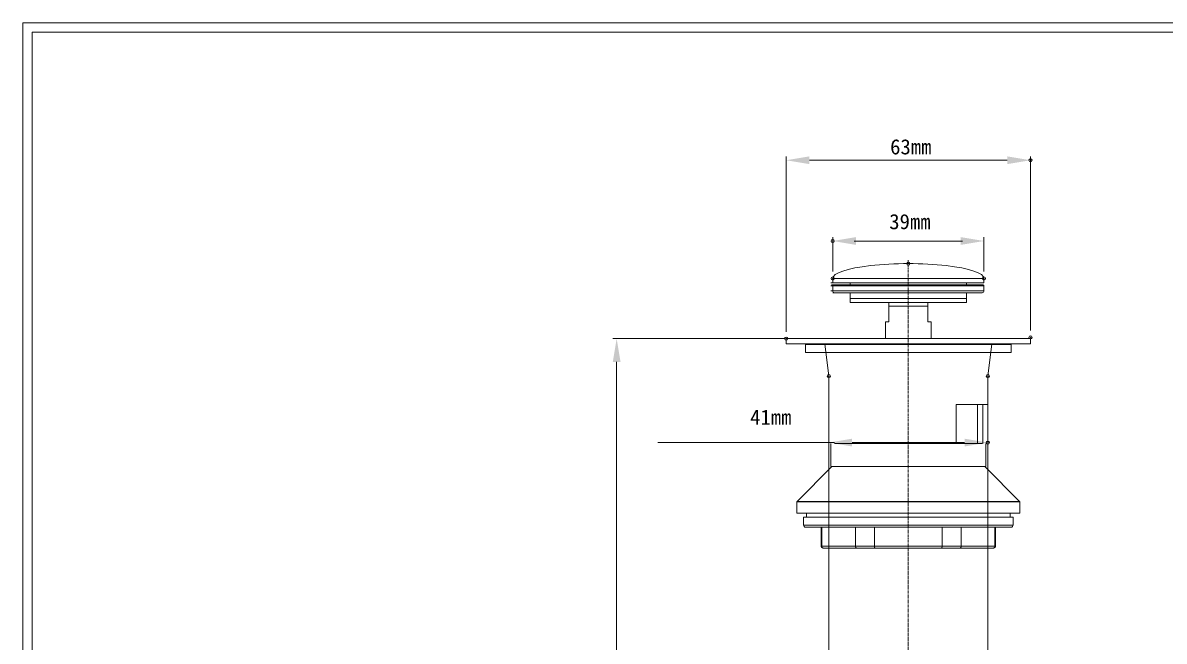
# Model space of a CAD drawing. Units: millimetres, scale not verified. Extents: x -230 to 230, y -159 to 159.
# Drawn here: x -230.3 to 63.9, y 0 to 159.4 of the extents above; entities that cross this region are included whole.
import ezdxf
from ezdxf.enums import TextEntityAlignment as Align

# ---------------------------------------------------------------- set-up
doc = ezdxf.new("R2010")
doc.units = ezdxf.units.MM
doc.header["$LTSCALE"] = 2
doc.header["$PDMODE"] = 32
doc.header["$PDSIZE"] = 0.8
doc.linetypes.add('USER1', pattern=[0.6, 0.375, -0.075, 0.075, -0.075])
doc.layers.add('0-0_0', color=7, linetype='Continuous', lineweight=18)
doc.styles.add('ＭＳ ゴシック', font='')
doc.styles.get('ＭＳ ゴシック').set_extended_font_data('MS Gothic')

msp = doc.modelspace()

# ---------------------------------------------------------------- linework, layer by layer
at = {"layer": '0-0_0'}
for p, q in [((-230.34, 159.422), (230.372, 159.422)), ((-230.34, -159.406), (-230.34, 159.422)), ((-227.905, 156.986), (227.936, 156.986)), ((-227.905, -156.97), (-227.905, 156.986)), ((-21.56, 93.349), (-21.56, 92.349)), ((-21.56, 90.349), (-21.56, 91.649)), ((-20.06, 92.349), (15.94, 92.349)), ((-20.06, 91.649), (15.94, 91.649)), ((-19.86, 91.849), (15.74, 91.849)), ((-17.06, 91.849), (-17.06, 92.349)), ((12.94, 91.849), (12.94, 92.349)), ((17.44, 93.349), (17.44, 92.349)), ((17.44, 90.349), (17.44, 91.649)), ((-20.06, 90.349), (15.94, 90.349)), ((-19.56, 89.849), (15.44, 89.849)), ((-17.06, 87.349), (-17.06, 89.849)), ((-17.06, 88.349), (-17.06, 87.349)), ((-15.06, 88.349), (10.94, 88.349)), ((-15.06, 88.349), (10.94, 88.349)), ((12.94, 88.349), (12.94, 89.849)), ((12.94, 88.349), (12.94, 87.349)), ((-17.06, 87.349), (12.94, 87.349)), ((-7.06, 82.349), (-7.06, 87.344)), ((2.94, 86.349), (-7.06, 86.349)), ((2.94, 82.349), (2.94, 87.344)), ((-7.96, 82.349), (-7.06, 82.349)), ((-7.96, 77.999), (-7.96, 82.349)), ((2.94, 82.349), (3.84, 82.349)), ((3.84, 77.999), (3.84, 82.349)), ((-33.56, 77.999), (29.44, 77.999)), ((-33.56, 76.699), (-33.56, 77.999)), ((-33.56, 76.699), (29.44, 76.699)), ((29.44, 76.699), (29.44, 77.999)), ((-28.56, 76.471), (24.44, 76.471)), ((-28.56, 74.471), (24.44, 74.471)), ((-22.56, 60.999), (-22.56, 68.371)), ((-22.56, 60.999), (-22.56, 68.371)), ((18.44, 60.999), (18.44, 68.371)), ((10.313, 60.999), (18.44, 60.999)), ((10.313, 50.999), (10.313, 60.999)), ((15.742, 50.999), (15.742, 60.999)), ((17.139, 50.999), (17.139, 60.999)), ((-22.56, 44.999), (-22.56, 50.999)), ((-22.56, 44.999), (-22.56, 50.999)), ((16.94, 50.999), (-21.06, 50.999)), ((18.44, 44.999), (18.44, 50.999)), ((-30.752, 36.058), (-21.81, 44.999)), ((-21.81, 44.999), (17.69, 44.999)), ((26.631, 36.058), (17.69, 44.999)), ((26.69, 35.916), (-30.81, 35.916)), ((-30.81, 32.999), (-30.81, 35.916)), ((26.631, 36.058), (-30.752, 36.058)), ((26.69, 32.999), (26.69, 35.916)), ((-30.81, 32.999), (26.69, 32.999)), ((-28.31, 31.999), (-28.31, 32.999)), ((24.19, 31.999), (24.19, 32.999)), ((-29.06, 31.999), (24.94, 31.999)), ((-29.06, 29.899), (24.94, 29.899)), ((-28.56, 29.399), (24.44, 29.399)), ((-24.56, 29.399), (-24.56, 24.499)), ((-24.38, 24.499), (-24.38, 29.399)), ((-15.68, 24.499), (-15.68, 29.399)), ((-10.76, 24.499), (-10.76, 29.399)), ((6.64, 24.499), (6.64, 29.399)), ((11.56, 24.499), (11.56, 29.399)), ((20.26, 24.499), (20.26, 29.399)), ((20.44, 29.399), (20.44, 24.499)), ((-24.56, 24.499), (20.44, 24.499)), ((19.94, 23.999), (-24.06, 23.999))]:
    msp.add_line(p, q, dxfattribs=at)
at = {"layer": '0-0_0', "color": 3}
for p, q in [((-33.56, 79.799), (-33.56, 124.992)), ((-26.06, 123.992), (21.94, 123.992)), ((29.44, 80.128), (29.44, 124.992)), ((-21.56, 95.306), (-21.56, 104.17)), ((9.94, 103.17), (-14.06, 103.17)), ((17.44, 95.306), (17.44, 104.17)), ((-33.86, 77.999), (-78.251, 77.999)), ((-77.251, 71.999), (-77.251, -95.8)), ((-21.06, 51.204), (-66.66, 51.204)), ((10.94, 51.204), (-15.06, 51.204))]:
    msp.add_line(p, q, dxfattribs=at)
at = {"layer": '0-0_0', "color": 3, "lineweight": 20}
for p, q in [((-26.06, 123.992), (-27.56, 123.992)), ((21.94, 123.992), (23.44, 123.992)), ((-14.06, 103.17), (-16.06, 103.17)), ((9.94, 103.17), (11.94, 103.17)), ((-15.06, 51.204), (-16.56, 51.204)), ((10.94, 51.204), (12.44, 51.204))]:
    msp.add_line(p, q, dxfattribs=at)
at = {"layer": '0-0_0', "color": 1, "linetype": 'USER1'}
msp.add_line((-2.06, -104.096), (-2.06, 98.341), dxfattribs=at)
at = {"layer": '0-0_0', "lineweight": 15}
for p, q in [((-20.06, 92.349), (-22.06, 92.349)), ((-20.06, 91.649), (-22.06, 91.649)), ((-19.86, 91.849), (-21.86, 91.849)), ((-21.56, 93.506), (17.44, 93.506)), ((15.24, 91.849), (17.24, 91.849)), ((15.44, 92.349), (17.44, 92.349)), ((15.44, 91.649), (17.44, 91.649)), ((-20.06, 90.349), (-22.06, 90.349)), ((-19.56, 89.849), (-21.56, 89.849)), ((-15.06, 88.349), (-17.06, 88.349)), ((10.94, 88.349), (12.94, 88.349)), ((14.94, 89.849), (16.94, 89.849)), ((15.44, 90.349), (17.44, 90.349)), ((-23.56, 76.699), (-22.56, 68.371)), ((19.44, 76.699), (18.44, 68.371)), ((-28.56, 76.471), (-28.56, 74.471)), ((24.44, 76.471), (24.44, 74.471)), ((-22.56, 66.571), (-22.56, 50.204)), ((18.44, 66.571), (18.44, 50.204)), ((-22.06, 50.999), (-22.06, 44.999)), ((17.94, 50.999), (17.94, 44.999)), ((-22.56, 44.999), (-22.56, 4.62)), ((18.44, 44.999), (18.44, 7.324)), ((-28.31, 32.999), (24.19, 32.999)), ((18.44, 7.324), (18.44, -5.201)), ((-22.56, 4.62), (-22.56, -5.201))]:
    msp.add_line(p, q, dxfattribs=at)
at = {"layer": '0-0_0'}
for points in [[(-29.06, 31.999), (-29.06, 29.899), (-29.06, 31.999)], [(24.94, 31.999), (24.94, 29.899), (24.94, 31.999)], [(-24.38, 24.499), (-24.38, 24.481), (-24.379, 24.463), (-24.377, 24.445), (-24.375, 24.427), (-24.372, 24.409), (-24.368, 24.391), (-24.364, 24.374), (-24.36, 24.356), (-24.354, 24.338), (-24.348, 24.321), (-24.342, 24.304), (-24.334, 24.287), (-24.326, 24.271), (-24.318, 24.254), (-24.309, 24.238), (-24.299, 24.223), (-24.289, 24.207), (-24.278, 24.193), (-24.267, 24.178), (-24.255, 24.164), (-24.243, 24.151), (-24.23, 24.137), (-24.217, 24.125), (-24.203, 24.113), (-24.189, 24.101), (-24.174, 24.09), (-24.159, 24.08), (-24.144, 24.07), (-24.128, 24.061), (-24.112, 24.052), (-24.096, 24.044), (-24.08, 24.037)], [(-24.055, 24.027), (-24.049, 24.025), (-24.042, 24.023), (-24.036, 24.021), (-24.029, 24.019), (-24.023, 24.017), (-24.016, 24.015), (-24.01, 24.013), (-24.003, 24.012), (-23.997, 24.01), (-23.99, 24.009), (-23.983, 24.008), (-23.977, 24.006), (-23.97, 24.005), (-23.964, 24.004), (-23.957, 24.003), (-23.95, 24.002), (-23.943, 24.002), (-23.937, 24.001), (-23.93, 24.001), (-23.923, 24), (-23.917, 24), (-23.91, 23.999), (-23.903, 23.999), (-23.896, 23.999)], [(-15.68, 24.499), (-15.68, 24.485), (-15.68, 24.47), (-15.679, 24.456), (-15.678, 24.442), (-15.676, 24.427), (-15.674, 24.413), (-15.672, 24.399), (-15.67, 24.384), (-15.667, 24.37), (-15.664, 24.356), (-15.661, 24.342), (-15.657, 24.328), (-15.653, 24.314), (-15.649, 24.3), (-15.644, 24.286), (-15.639, 24.273), (-15.633, 24.259), (-15.628, 24.246), (-15.621, 24.233), (-15.615, 24.22), (-15.608, 24.207), (-15.601, 24.195), (-15.593, 24.182), (-15.586, 24.17), (-15.577, 24.158), (-15.569, 24.147), (-15.56, 24.135), (-15.55, 24.124), (-15.541, 24.113), (-15.531, 24.103), (-15.52, 24.093), (-15.51, 24.083), (-15.498, 24.074), (-15.487, 24.065), (-15.475, 24.056), (-15.463, 24.048), (-15.451, 24.041), (-15.438, 24.034), (-15.425, 24.028)], [(-15.425, 24.028), (-15.411, 24.022), (-15.397, 24.017), (-15.384, 24.012), (-15.369, 24.008), (-15.355, 24.005), (-15.341, 24.003), (-15.327, 24.001), (-15.312, 24), (-15.298, 23.999)], [(-10.76, 24.499), (-10.76, 24.49), (-10.76, 24.481), (-10.76, 24.471), (-10.76, 24.462), (-10.759, 24.453), (-10.759, 24.443), (-10.759, 24.434), (-10.759, 24.425), (-10.758, 24.415), (-10.758, 24.406), (-10.758, 24.396), (-10.757, 24.387), (-10.757, 24.378), (-10.756, 24.368), (-10.756, 24.359), (-10.755, 24.35), (-10.755, 24.341), (-10.754, 24.331), (-10.753, 24.322), (-10.753, 24.313), (-10.752, 24.303), (-10.751, 24.294), (-10.75, 24.285), (-10.749, 24.275), (-10.748, 24.266), (-10.747, 24.257), (-10.746, 24.248), (-10.745, 24.238), (-10.744, 24.229), (-10.743, 24.22), (-10.742, 24.211), (-10.74, 24.201), (-10.739, 24.192), (-10.737, 24.183), (-10.736, 24.174), (-10.734, 24.164), (-10.732, 24.155), (-10.73, 24.146), (-10.729, 24.137)], [(-10.729, 24.137), (-10.727, 24.128), (-10.724, 24.118), (-10.722, 24.109), (-10.72, 24.1), (-10.717, 24.091), (-10.715, 24.082), (-10.712, 24.074), (-10.709, 24.065), (-10.706, 24.057), (-10.702, 24.048), (-10.698, 24.039), (-10.694, 24.03), (-10.688, 24.021), (-10.682, 24.012), (-10.675, 24.006), (-10.668, 24.001), (-10.659, 23.999)], [(6.608, 24.137), (6.606, 24.128), (6.604, 24.118), (6.602, 24.109), (6.6, 24.1), (6.597, 24.091), (6.595, 24.082), (6.592, 24.074), (6.589, 24.065), (6.586, 24.057), (6.582, 24.048), (6.578, 24.039), (6.574, 24.03), (6.568, 24.021), (6.562, 24.012), (6.555, 24.006), (6.547, 24.001), (6.539, 23.999)], [(6.64, 24.499), (6.64, 24.49), (6.64, 24.481), (6.64, 24.471), (6.639, 24.462), (6.639, 24.453), (6.639, 24.443), (6.639, 24.434), (6.639, 24.425), (6.638, 24.415), (6.638, 24.406), (6.638, 24.396), (6.637, 24.387), (6.637, 24.378), (6.636, 24.368), (6.636, 24.359), (6.635, 24.35), (6.635, 24.341), (6.634, 24.331), (6.633, 24.322), (6.632, 24.313), (6.632, 24.303), (6.631, 24.294), (6.63, 24.285), (6.629, 24.275), (6.628, 24.266), (6.627, 24.257), (6.626, 24.248), (6.625, 24.238), (6.624, 24.229), (6.623, 24.22), (6.622, 24.211), (6.62, 24.201), (6.619, 24.192), (6.617, 24.183), (6.616, 24.174), (6.614, 24.164), (6.612, 24.155), (6.61, 24.146), (6.608, 24.137)], [(11.304, 24.028), (11.291, 24.022), (11.277, 24.017), (11.263, 24.012), (11.249, 24.008), (11.235, 24.005), (11.221, 24.003), (11.206, 24.001), (11.192, 24), (11.178, 23.999)], [(11.56, 24.499), (11.56, 24.485), (11.559, 24.47), (11.559, 24.456), (11.557, 24.442), (11.556, 24.427), (11.554, 24.413), (11.552, 24.399), (11.55, 24.384), (11.547, 24.37), (11.544, 24.356), (11.541, 24.342), (11.537, 24.328), (11.533, 24.314), (11.528, 24.3), (11.524, 24.286), (11.519, 24.273), (11.513, 24.259), (11.507, 24.246), (11.501, 24.233), (11.495, 24.22), (11.488, 24.207), (11.481, 24.195), (11.473, 24.182), (11.465, 24.17), (11.457, 24.158), (11.449, 24.147), (11.44, 24.135), (11.43, 24.124), (11.421, 24.113), (11.411, 24.103), (11.4, 24.093), (11.389, 24.083), (11.378, 24.074), (11.367, 24.065), (11.355, 24.056), (11.343, 24.048), (11.33, 24.041), (11.318, 24.034), (11.304, 24.028)], [(19.935, 24.027), (19.928, 24.025), (19.922, 24.023), (19.916, 24.021), (19.909, 24.019), (19.903, 24.017), (19.896, 24.015), (19.89, 24.013), (19.883, 24.012), (19.877, 24.01), (19.87, 24.009), (19.863, 24.008), (19.857, 24.006), (19.85, 24.005), (19.843, 24.004), (19.837, 24.003), (19.83, 24.002), (19.823, 24.002), (19.817, 24.001), (19.81, 24.001), (19.803, 24), (19.796, 24), (19.79, 23.999), (19.783, 23.999), (19.776, 23.999)], [(20.26, 24.499), (20.26, 24.481), (20.259, 24.463), (20.257, 24.445), (20.255, 24.427), (20.252, 24.409), (20.248, 24.391), (20.244, 24.374), (20.239, 24.356), (20.234, 24.338), (20.228, 24.321), (20.221, 24.304), (20.214, 24.287), (20.206, 24.271), (20.198, 24.254), (20.189, 24.238), (20.179, 24.223), (20.169, 24.207), (20.158, 24.193), (20.147, 24.178), (20.135, 24.164), (20.123, 24.151), (20.11, 24.137), (20.096, 24.125), (20.083, 24.113), (20.069, 24.101), (20.054, 24.09), (20.039, 24.08), (20.024, 24.07), (20.008, 24.061), (19.992, 24.052), (19.976, 24.044), (19.96, 24.037)]]:
    msp.add_lwpolyline(points, dxfattribs=at)
for centre, radius, start, end in [((-21.36, 91.649), 0.2, 90, 180), ((17.24, 91.649), 0.2, 0, 90), ((-21.06, 90.349), 0.5, 180, 270), ((16.94, 90.349), 0.5, 270, 0), ((-30.61, 35.916), 0.2, 135, 180), ((26.49, 35.916), 0.2, 0, 45), ((-28.56, 29.899), 0.5, 180, 270), ((24.44, 29.899), 0.5, 270, 0), ((-24.06, 24.499), 0.5, 180, 270), ((-23.897, 24.47), 0.47, 247.09102, 250.33614), ((19.777, 24.47), 0.47, 289.66386, 292.90898), ((19.94, 24.499), 0.5, 270, 0)]:
    msp.add_arc(centre, radius, start, end, dxfattribs=at)
at = {"layer": '0-0_0', "lineweight": 15}
msp.add_ellipse((-2.06, 93.506), major_axis=(19.5, 0), ratio=0.196923, start_param=6.2831853, end_param=9.424778, dxfattribs=at)
at = {"layer": '0-0_0'}
for p in [(29.44, 123.992), (-21.56, 103.17), (-2.06, 97.346), (-21.56, 93.506), (17.44, 93.506), (-33.56, 77.999), (29.44, 78.328), (-22.56, 68.371), (18.44, 68.371), (18.44, 51.204)]:
    msp.add_point(p, dxfattribs=at)
at = {"layer": '0-0_0', "color": 3}
for points in [[(-27.56, 124.992), (-27.56, 122.992), (-33.56, 123.992)], [(23.44, 124.992), (23.44, 122.992), (29.44, 123.992)], [(-15.56, 104.17), (-15.56, 102.17), (-21.56, 103.17)], [(11.44, 104.17), (11.44, 102.17), (17.44, 103.17)], [(-78.251, 71.999), (-76.251, 71.999), (-77.251, 77.999)], [(-16.56, 52.204), (-16.56, 50.204), (-22.56, 51.204)], [(12.44, 52.204), (12.44, 50.204), (18.44, 51.204)]]:
    msp.add_solid(points, dxfattribs=at)

# ---------------------------------------------------------------- texts
at = {"layer": '0-0_0', "style": 'ＭＳ ゴシック'}
for s, p in [('63㎜', (-6.748, 124.333)), ('39㎜', (-6.972, 105.044)), ('41㎜', (-42.83, 54.621))]:
    msp.add_text(s, height=3.91, dxfattribs=at).set_placement(p, align=Align.BOTTOM_LEFT)

doc.saveas('drawing.dxf')
